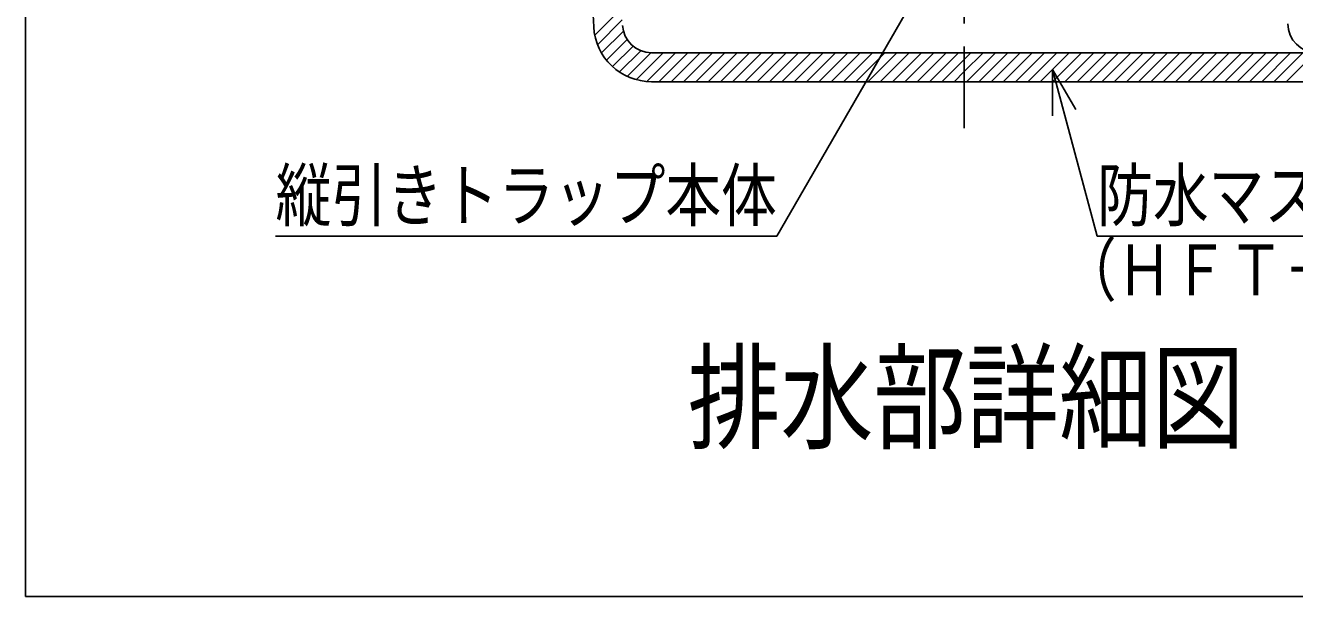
# Model space of a CAD drawing. Units: millimetres, scale not verified. Extents: x -1092 to 1092, y -744 to 696.
# Drawn here: x -1092 to -654.3, y -744 to -546.8 of the extents above; entities that cross this region are included whole.
import ezdxf
from ezdxf.enums import TextEntityAlignment as Align

# ---------------------------------------------------------------- set-up
doc = ezdxf.new("R2010")
doc.units = ezdxf.units.MM
doc.header["$LTSCALE"] = 8
doc.linetypes.add('CHAIN1', pattern=[8, 5, -1, 1, -1])
for name, color, linetype in [('0-7_枠細線', 5, 'Continuous'), ('0-8_枠中線', 5, 'Continuous'), ('0-E_極細4', 6, 'Continuous'), ('1-1_寸法4', 7, 'Continuous')]:
    doc.layers.add(name, color=color, linetype=linetype)
doc.styles.add('ＭＳ ゴシック', font='')
doc.styles.get('ＭＳ ゴシック').set_extended_font_data('MS Gothic')

msp = doc.modelspace()

# ---------------------------------------------------------------- linework, layer by layer
at = {"layer": '0-8_枠中線'}
msp.add_lwpolyline([(-1092, -744), (-1092, 696), (1092, 696), (1092, -744)], close=True, dxfattribs=at)
at = {"layer": '0-E_極細4', "linetype": 'CHAIN1'}
msp.add_line((-768.24, -234.116), (-768.24, -582.274), dxfattribs=at)
at = {"layer": '0-E_極細4'}
for p, q in [((-896.017, -547.349), (-902.23, -431.958)), ((-895.657, -550.195), (-886.36, -540.897)), ((-894.702, -553.482), (-886.144, -544.924)), ((-893.324, -556.347), (-885.742, -548.765)), ((-891.591, -558.857), (-884.448, -551.714)), ((-889.533, -561.041), (-882.453, -553.961)), ((-887.154, -562.905), (-879.797, -555.548)), ((-884.435, -564.429), (-876.278, -556.271)), ((-881.328, -565.564), (-872.038, -556.274)), ((-877.724, -566.203), (-867.795, -556.274)), ((-563.824, -556.274), (-876.057, -556.274)), ((-873.552, -566.274), (-863.552, -556.274)), ((-869.31, -566.274), (-859.31, -556.274)), ((-865.067, -566.274), (-855.067, -556.274)), ((-860.824, -566.274), (-850.824, -556.274)), ((-856.582, -566.274), (-846.582, -556.274)), ((-852.339, -566.274), (-842.339, -556.274)), ((-848.097, -566.274), (-838.097, -556.274)), ((-843.854, -566.274), (-833.854, -556.274)), ((-839.611, -566.274), (-829.611, -556.274)), ((-835.369, -566.274), (-825.369, -556.274)), ((-831.126, -566.274), (-821.126, -556.274)), ((-826.883, -566.274), (-816.883, -556.274)), ((-822.641, -566.274), (-812.641, -556.274)), ((-818.398, -566.274), (-808.398, -556.274)), ((-814.155, -566.274), (-804.155, -556.274)), ((-809.913, -566.274), (-799.913, -556.274)), ((-805.67, -566.274), (-795.67, -556.274)), ((-801.427, -566.274), (-791.427, -556.274)), ((-797.185, -566.274), (-787.185, -556.274)), ((-792.942, -566.274), (-782.942, -556.274)), ((-788.7, -566.274), (-778.7, -556.274)), ((-784.457, -566.274), (-774.457, -556.274)), ((-780.214, -566.274), (-770.214, -556.274)), ((-775.972, -566.274), (-768.24, -558.542)), ((-768.24, -562.784), (-761.729, -556.274)), ((-768.24, -558.542), (-765.972, -556.274)), ((-767.486, -566.274), (-757.486, -556.274)), ((-763.244, -566.274), (-753.244, -556.274)), ((-759.001, -566.274), (-749.001, -556.274)), ((-754.758, -566.274), (-744.758, -556.274)), ((-750.516, -566.274), (-740.516, -556.274)), ((-746.273, -566.274), (-736.273, -556.274)), ((-742.03, -566.274), (-732.03, -556.274)), ((-737.788, -566.274), (-727.788, -556.274)), ((-733.545, -566.274), (-723.545, -556.274)), ((-729.303, -566.274), (-719.303, -556.274)), ((-725.06, -566.274), (-715.06, -556.274)), ((-720.817, -566.274), (-710.817, -556.274)), ((-716.575, -566.274), (-706.575, -556.274)), ((-712.332, -566.274), (-702.332, -556.274)), ((-708.089, -566.274), (-698.089, -556.274)), ((-703.847, -566.274), (-693.847, -556.274)), ((-699.604, -566.274), (-689.604, -556.274)), ((-695.361, -566.274), (-685.361, -556.274)), ((-691.119, -566.274), (-681.119, -556.274)), ((-686.876, -566.274), (-676.876, -556.274)), ((-682.634, -566.274), (-672.634, -556.274)), ((-678.391, -566.274), (-668.391, -556.274)), ((-674.148, -566.274), (-664.148, -556.274)), ((-669.906, -566.274), (-659.906, -556.274)), ((-665.663, -566.274), (-655.663, -556.274)), ((-661.42, -566.274), (-651.42, -556.274)), ((-657.178, -566.274), (-647.178, -556.274)), ((-771.729, -566.274), (-768.24, -562.784)), ((-562.652, -566.274), (-876.046, -566.274))]:
    msp.add_line(p, q, dxfattribs=at)
for centre, radius, start in [((-876.057, -546.274), 10, 183.06691), ((-646.607, -546.274), 10, 180), ((-876.046, -546.274), 20, 183.08199)]:
    msp.add_arc(centre, radius, start, 270, dxfattribs=at)
at = {"layer": '1-1_寸法4'}
for q in [(-729.788, -575.887), (-737.788, -578.031)]:
    msp.add_line((-737.788, -562.031), q, dxfattribs=at)
for points in [[(-777.54, -523.631), (-832.908, -619.532), (-1005.708, -619.532)], [(-737.788, -562.031), (-722.381, -619.532), (-587.981, -619.532)]]:
    msp.add_lwpolyline(points, dxfattribs=at)

# ---------------------------------------------------------------- texts
at = {"layer": '0-7_枠細線', "style": 'ＭＳ ゴシック', "width": 0.8}
msp.add_text('排水部詳細図', height=29.33, dxfattribs=at).set_placement((-863.6, -698.684), align=Align.BOTTOM_LEFT)
at = {"layer": '1-1_寸法4', "style": 'ＭＳ ゴシック', "width": 0.8}
for s, p in [('縦引きトラップ本体', (-1005.708, -619.532)), ('防水マス横引き', (-722.381, -619.532)), ('（ＨＦＴ－５Ｚ）', (-734.859, -645.265))]:
    msp.add_text(s, height=17.6, dxfattribs=at).set_placement(p, align=Align.BOTTOM_LEFT)

doc.saveas('drawing.dxf')
